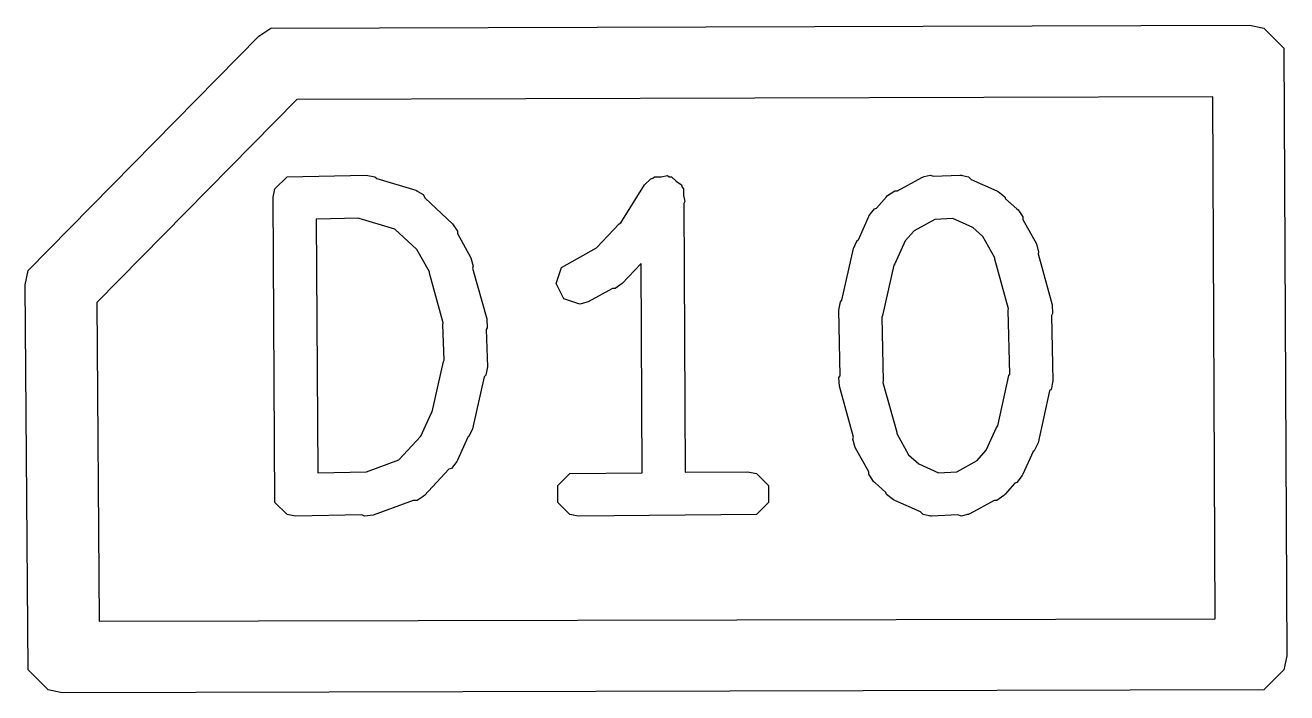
# Model space of a CAD drawing. Extents: x 2.69 to 5.92, y -6.99 to -1.37.
# Drawn here: x 5.5965 to 5.6634, y -2.1043 to -2.0689 of the extents above; entities that cross this region are included whole.
import ezdxf

# ---------------------------------------------------------------- set-up
doc = ezdxf.new("R2010")
doc.units = 0
doc.header["$MEASUREMENT"] = 0
doc.layers.add('BLACK', color=7, linetype='CONTINUOUS')

msp = doc.modelspace()

# ---------------------------------------------------------------- linework, layer by layer
at = {"layer": 'BLACK', "linetype": 'CONTINUOUS'}
for p, q in [((5.608844, -2.069474), (5.609483, -2.069047)), ((5.609483, -2.069047), (5.661417, -2.068898)), ((5.661417, -2.068898), (5.662171, -2.069047)), ((5.662171, -2.069047), (5.663236, -2.070113)), ((5.596607, -2.081924), (5.608844, -2.069474)), ((5.663236, -2.070113), (5.663386, -2.102362)), ((5.659457, -2.072693), (5.610862, -2.072833)), ((5.659586, -2.100398), (5.659457, -2.072693)), ((5.610862, -2.072833), (5.600256, -2.083622)), ((5.609707, -2.077577), (5.610347, -2.076937)), ((5.610347, -2.076937), (5.614548, -2.076848)), ((5.614548, -2.076848), (5.615, -2.076937)), ((5.615, -2.076937), (5.615104, -2.077041)), ((5.615104, -2.077041), (5.617171, -2.077658)), ((5.628058, -2.079379), (5.629314, -2.077373)), ((5.629314, -2.077373), (5.629639, -2.077047)), ((5.629639, -2.077047), (5.629758, -2.077023)), ((5.629758, -2.077023), (5.629844, -2.076937)), ((5.629844, -2.076937), (5.630188, -2.076937)), ((5.630188, -2.076937), (5.630525, -2.07687)), ((5.630525, -2.07687), (5.630627, -2.076937)), ((5.630627, -2.076937), (5.630748, -2.076937)), ((5.630748, -2.076937), (5.630991, -2.077181)), ((5.630991, -2.077181), (5.631278, -2.077371)), ((5.631278, -2.077371), (5.631301, -2.077491)), ((5.642725, -2.077687), (5.644016, -2.076972)), ((5.644016, -2.076972), (5.644073, -2.076957)), ((5.644073, -2.076957), (5.644092, -2.076937)), ((5.644092, -2.076937), (5.644153, -2.076935)), ((5.644153, -2.076935), (5.644461, -2.07685)), ((5.644461, -2.07685), (5.644645, -2.076912)), ((5.644645, -2.076912), (5.646044, -2.076848)), ((5.646044, -2.076848), (5.646102, -2.076859)), ((5.646102, -2.076859), (5.646128, -2.076851)), ((5.646128, -2.076851), (5.646183, -2.076875)), ((5.646183, -2.076875), (5.646496, -2.076937)), ((5.646496, -2.076937), (5.646638, -2.077079)), ((5.646638, -2.077079), (5.647995, -2.077687)), ((5.609618, -2.078029), (5.609707, -2.077577)), ((5.609707, -2.094229), (5.609618, -2.078029)), ((5.617171, -2.077658), (5.617223, -2.077687)), ((5.617223, -2.077687), (5.61725, -2.077687)), ((5.61725, -2.077687), (5.617292, -2.077727)), ((5.617292, -2.077727), (5.617572, -2.077886)), ((5.617572, -2.077886), (5.617667, -2.078076)), ((5.617667, -2.078076), (5.619133, -2.079443)), ((5.631301, -2.077491), (5.631387, -2.077577)), ((5.631387, -2.077577), (5.631389, -2.07793)), ((5.631389, -2.07793), (5.631455, -2.078258)), ((5.641625, -2.078601), (5.642151, -2.078009)), ((5.642151, -2.078009), (5.642152, -2.078005)), ((5.642152, -2.078005), (5.642157, -2.078002)), ((5.642157, -2.078002), (5.642209, -2.077943)), ((5.642209, -2.077943), (5.642593, -2.077687)), ((5.642593, -2.077687), (5.642725, -2.077687)), ((5.647995, -2.077687), (5.647996, -2.077687)), ((5.647996, -2.077687), (5.647997, -2.077689)), ((5.647997, -2.077689), (5.648072, -2.077722)), ((5.648072, -2.077722), (5.648436, -2.078005)), ((5.648436, -2.078005), (5.648471, -2.078109)), ((5.648471, -2.078109), (5.649063, -2.078635)), ((5.631455, -2.078258), (5.631392, -2.078359)), ((5.631392, -2.078359), (5.631471, -2.092627)), ((5.641238, -2.079), (5.641521, -2.078636)), ((5.641521, -2.078636), (5.641625, -2.078601)), ((5.649063, -2.078635), (5.649068, -2.078636)), ((5.649068, -2.078636), (5.649071, -2.078641)), ((5.649071, -2.078641), (5.649129, -2.078693)), ((5.649129, -2.078693), (5.649385, -2.079076)), ((5.614155, -2.079138), (5.611899, -2.079186)), ((5.611899, -2.079186), (5.611974, -2.092651)), ((5.614175, -2.079149), (5.614155, -2.079138)), ((5.616071, -2.079715), (5.614175, -2.079149)), ((5.619133, -2.079443), (5.619389, -2.079826)), ((5.626769, -2.080721), (5.627961, -2.079443)), ((5.627961, -2.079443), (5.628058, -2.079379)), ((5.640662, -2.080285), (5.641203, -2.079078)), ((5.641203, -2.079078), (5.641204, -2.079076)), ((5.641204, -2.079076), (5.641205, -2.079075)), ((5.641205, -2.079075), (5.641238, -2.079)), ((5.644716, -2.079202), (5.643625, -2.079806)), ((5.645678, -2.079157), (5.644716, -2.079202)), ((5.646723, -2.079626), (5.645678, -2.079157)), ((5.649385, -2.079076), (5.649385, -2.079209)), ((5.649385, -2.079209), (5.6501, -2.0805)), ((5.617241, -2.080806), (5.616071, -2.079715)), ((5.619389, -2.079826), (5.619389, -2.079959)), ((5.619389, -2.079959), (5.620104, -2.08125)), ((5.643625, -2.079806), (5.643142, -2.08035)), ((5.647266, -2.080109), (5.646723, -2.079626)), ((5.647894, -2.081243), (5.647266, -2.080109)), ((5.617241, -2.080807), (5.617241, -2.080806)), ((5.617898, -2.081993), (5.617241, -2.080807)), ((5.624904, -2.081754), (5.626768, -2.080722)), ((5.626768, -2.080722), (5.626769, -2.080721)), ((5.639784, -2.083495), (5.640399, -2.080742)), ((5.640399, -2.080742), (5.640596, -2.080325)), ((5.640596, -2.080325), (5.640662, -2.080285)), ((5.643142, -2.08035), (5.642601, -2.081556)), ((5.6501, -2.0805), (5.650222, -2.080945)), ((5.620104, -2.08125), (5.620226, -2.081694)), ((5.647898, -2.081315), (5.647894, -2.081243)), ((5.648628, -2.08395), (5.647898, -2.081315)), ((5.650222, -2.080945), (5.650191, -2.081039)), ((5.650191, -2.081039), (5.65094, -2.083741)), ((5.596457, -2.082677), (5.596607, -2.081924)), ((5.617902, -2.082065), (5.617898, -2.081993)), ((5.618632, -2.084699), (5.617902, -2.082065)), ((5.620226, -2.081694), (5.620194, -2.081789)), ((5.620194, -2.081789), (5.620943, -2.084491)), ((5.624619, -2.082612), (5.624904, -2.081754)), ((5.629135, -2.081538), (5.628132, -2.082613)), ((5.629196, -2.092649), (5.629135, -2.081538)), ((5.642538, -2.081638), (5.641941, -2.084314)), ((5.642601, -2.081556), (5.642538, -2.081638)), ((5.596607, -2.103116), (5.596457, -2.082677)), ((5.625023, -2.08342), (5.624619, -2.082612)), ((5.628132, -2.082613), (5.627749, -2.082869)), ((5.62588, -2.083706), (5.625023, -2.08342)), ((5.627616, -2.082869), (5.626325, -2.083584)), ((5.627749, -2.082869), (5.627616, -2.082869)), ((5.639704, -2.083576), (5.639784, -2.083495)), ((5.600256, -2.083622), (5.60038, -2.100537)), ((5.626325, -2.083584), (5.62588, -2.083706)), ((5.639614, -2.084028), (5.639704, -2.083576)), ((5.639688, -2.087501), (5.639614, -2.084028)), ((5.648613, -2.084028), (5.648628, -2.08395)), ((5.648685, -2.087412), (5.648613, -2.084028)), ((5.65094, -2.083741), (5.650962, -2.084202)), ((5.618616, -2.084778), (5.618632, -2.084699)), ((5.61868, -2.086682), (5.618616, -2.084778)), ((5.620943, -2.084491), (5.620966, -2.084952)), ((5.641941, -2.084314), (5.641904, -2.084393)), ((5.641904, -2.084393), (5.641976, -2.087777)), ((5.650962, -2.084202), (5.6509, -2.084304)), ((5.6509, -2.084304), (5.650975, -2.087777)), ((5.620966, -2.084952), (5.620912, -2.08504)), ((5.620912, -2.08504), (5.620979, -2.087028)), ((5.618054, -2.089418), (5.618652, -2.086741)), ((5.618652, -2.086741), (5.61868, -2.086682)), ((5.620889, -2.08748), (5.620808, -2.08756)), ((5.620979, -2.087028), (5.620889, -2.08748)), ((5.639627, -2.087604), (5.639688, -2.087501)), ((5.64805, -2.090168), (5.648648, -2.087491)), ((5.648648, -2.087491), (5.648685, -2.087412)), ((5.620808, -2.08756), (5.620193, -2.090314)), ((5.639649, -2.088064), (5.639627, -2.087604)), ((5.640398, -2.090767), (5.639649, -2.088064)), ((5.641976, -2.087777), (5.64196, -2.087856)), ((5.64196, -2.087856), (5.642691, -2.090491)), ((5.650975, -2.087777), (5.650885, -2.088229)), ((5.650804, -2.08831), (5.65019, -2.091064)), ((5.650885, -2.088229), (5.650804, -2.08831)), ((5.617451, -2.090704), (5.617991, -2.089499)), ((5.617991, -2.089499), (5.618054, -2.089418)), ((5.647987, -2.090249), (5.64805, -2.090168)), ((5.616281, -2.091959), (5.617451, -2.090704)), ((5.61993, -2.09077), (5.619389, -2.091978)), ((5.619997, -2.09073), (5.61993, -2.09077)), ((5.620193, -2.090314), (5.619997, -2.09073)), ((5.640367, -2.090861), (5.640398, -2.090767)), ((5.640488, -2.091305), (5.640367, -2.090861)), ((5.642691, -2.090491), (5.642694, -2.090563)), ((5.642694, -2.090563), (5.643322, -2.091697)), ((5.647446, -2.091456), (5.647987, -2.090249)), ((5.641204, -2.092596), (5.640488, -2.091305)), ((5.646964, -2.091999), (5.647446, -2.091456)), ((5.649926, -2.09152), (5.649385, -2.092727)), ((5.649993, -2.09148), (5.649926, -2.09152)), ((5.65019, -2.091064), (5.649993, -2.09148)), ((5.614554, -2.092597), (5.616281, -2.091959)), ((5.619354, -2.092055), (5.619072, -2.092419)), ((5.619388, -2.09198), (5.619354, -2.092055)), ((5.619389, -2.091979), (5.619388, -2.09198)), ((5.619389, -2.091978), (5.619389, -2.091979)), ((5.643322, -2.091697), (5.643866, -2.092179)), ((5.643866, -2.092179), (5.644911, -2.092648)), ((5.645873, -2.092603), (5.646964, -2.091999)), ((5.611974, -2.092651), (5.614548, -2.092596)), ((5.614548, -2.092596), (5.614554, -2.092597)), ((5.618936, -2.092464), (5.617633, -2.093862)), ((5.619072, -2.092419), (5.618936, -2.092464)), ((5.624706, -2.093325), (5.625345, -2.092685)), ((5.625345, -2.092685), (5.629196, -2.092649)), ((5.631471, -2.092627), (5.634796, -2.092596)), ((5.634796, -2.092596), (5.635248, -2.092685)), ((5.635248, -2.092685), (5.635887, -2.093325)), ((5.641204, -2.092729), (5.641204, -2.092596)), ((5.64146, -2.093112), (5.641204, -2.092729)), ((5.644911, -2.092648), (5.645873, -2.092603)), ((5.64935, -2.092805), (5.649068, -2.093169)), ((5.649384, -2.09273), (5.64935, -2.092805)), ((5.649385, -2.092729), (5.649384, -2.09273)), ((5.649385, -2.092727), (5.649385, -2.092729)), ((5.624706, -2.094229), (5.624706, -2.093325)), ((5.635887, -2.093325), (5.635887, -2.094229)), ((5.641518, -2.093164), (5.64146, -2.093112)), ((5.641521, -2.093169), (5.641518, -2.093164)), ((5.641526, -2.093171), (5.641521, -2.093169)), ((5.642117, -2.093696), (5.641526, -2.093171)), ((5.648963, -2.093204), (5.648438, -2.093796)), ((5.649068, -2.093169), (5.648963, -2.093204)), ((5.617033, -2.094118), (5.614922, -2.094897)), ((5.61725, -2.094118), (5.617033, -2.094118)), ((5.617518, -2.093939), (5.61725, -2.094118)), ((5.617572, -2.093919), (5.617518, -2.093939)), ((5.617584, -2.093895), (5.617572, -2.093919)), ((5.617633, -2.093862), (5.617584, -2.093895)), ((5.642152, -2.093801), (5.642117, -2.093696)), ((5.642516, -2.094083), (5.642152, -2.093801)), ((5.642591, -2.094117), (5.642516, -2.094083)), ((5.642593, -2.094118), (5.642591, -2.094117)), ((5.642594, -2.094118), (5.642593, -2.094118)), ((5.643951, -2.094726), (5.642594, -2.094118)), ((5.647863, -2.094118), (5.646572, -2.094833)), ((5.647996, -2.094118), (5.647863, -2.094118)), ((5.648379, -2.093862), (5.647996, -2.094118)), ((5.648431, -2.093803), (5.648379, -2.093862)), ((5.648436, -2.093801), (5.648431, -2.093803)), ((5.648438, -2.093796), (5.648436, -2.093801)), ((5.610347, -2.094868), (5.609707, -2.094229)), ((5.610799, -2.094958), (5.610347, -2.094868)), ((5.625345, -2.094868), (5.624706, -2.094229)), ((5.625797, -2.094958), (5.625345, -2.094868)), ((5.635248, -2.094868), (5.625797, -2.094958)), ((5.635887, -2.094229), (5.635248, -2.094868)), ((5.644092, -2.094868), (5.643951, -2.094726)), ((5.644406, -2.09493), (5.644092, -2.094868)), ((5.646435, -2.094871), (5.646128, -2.094955)), ((5.646496, -2.094868), (5.646435, -2.094871)), ((5.646515, -2.094849), (5.646496, -2.094868)), ((5.646572, -2.094833), (5.646515, -2.094849)), ((5.61432, -2.094882), (5.610799, -2.094958)), ((5.614464, -2.094955), (5.61432, -2.094882)), ((5.614922, -2.094897), (5.614464, -2.094955)), ((5.644461, -2.094955), (5.644406, -2.09493)), ((5.644486, -2.094946), (5.644461, -2.094955)), ((5.644544, -2.094958), (5.644486, -2.094946)), ((5.645943, -2.094893), (5.644544, -2.094958)), ((5.646128, -2.094955), (5.645943, -2.094893)), ((5.60038, -2.100537), (5.659586, -2.100398)), ((5.663386, -2.102362), (5.663236, -2.103116)), ((5.597672, -2.104181), (5.596607, -2.103116)), ((5.663236, -2.103116), (5.662171, -2.104181)), ((5.598425, -2.104331), (5.597672, -2.104181)), ((5.662171, -2.104181), (5.598425, -2.104331))]:
    msp.add_line(p, q, dxfattribs=at)

doc.saveas('drawing.dxf')
